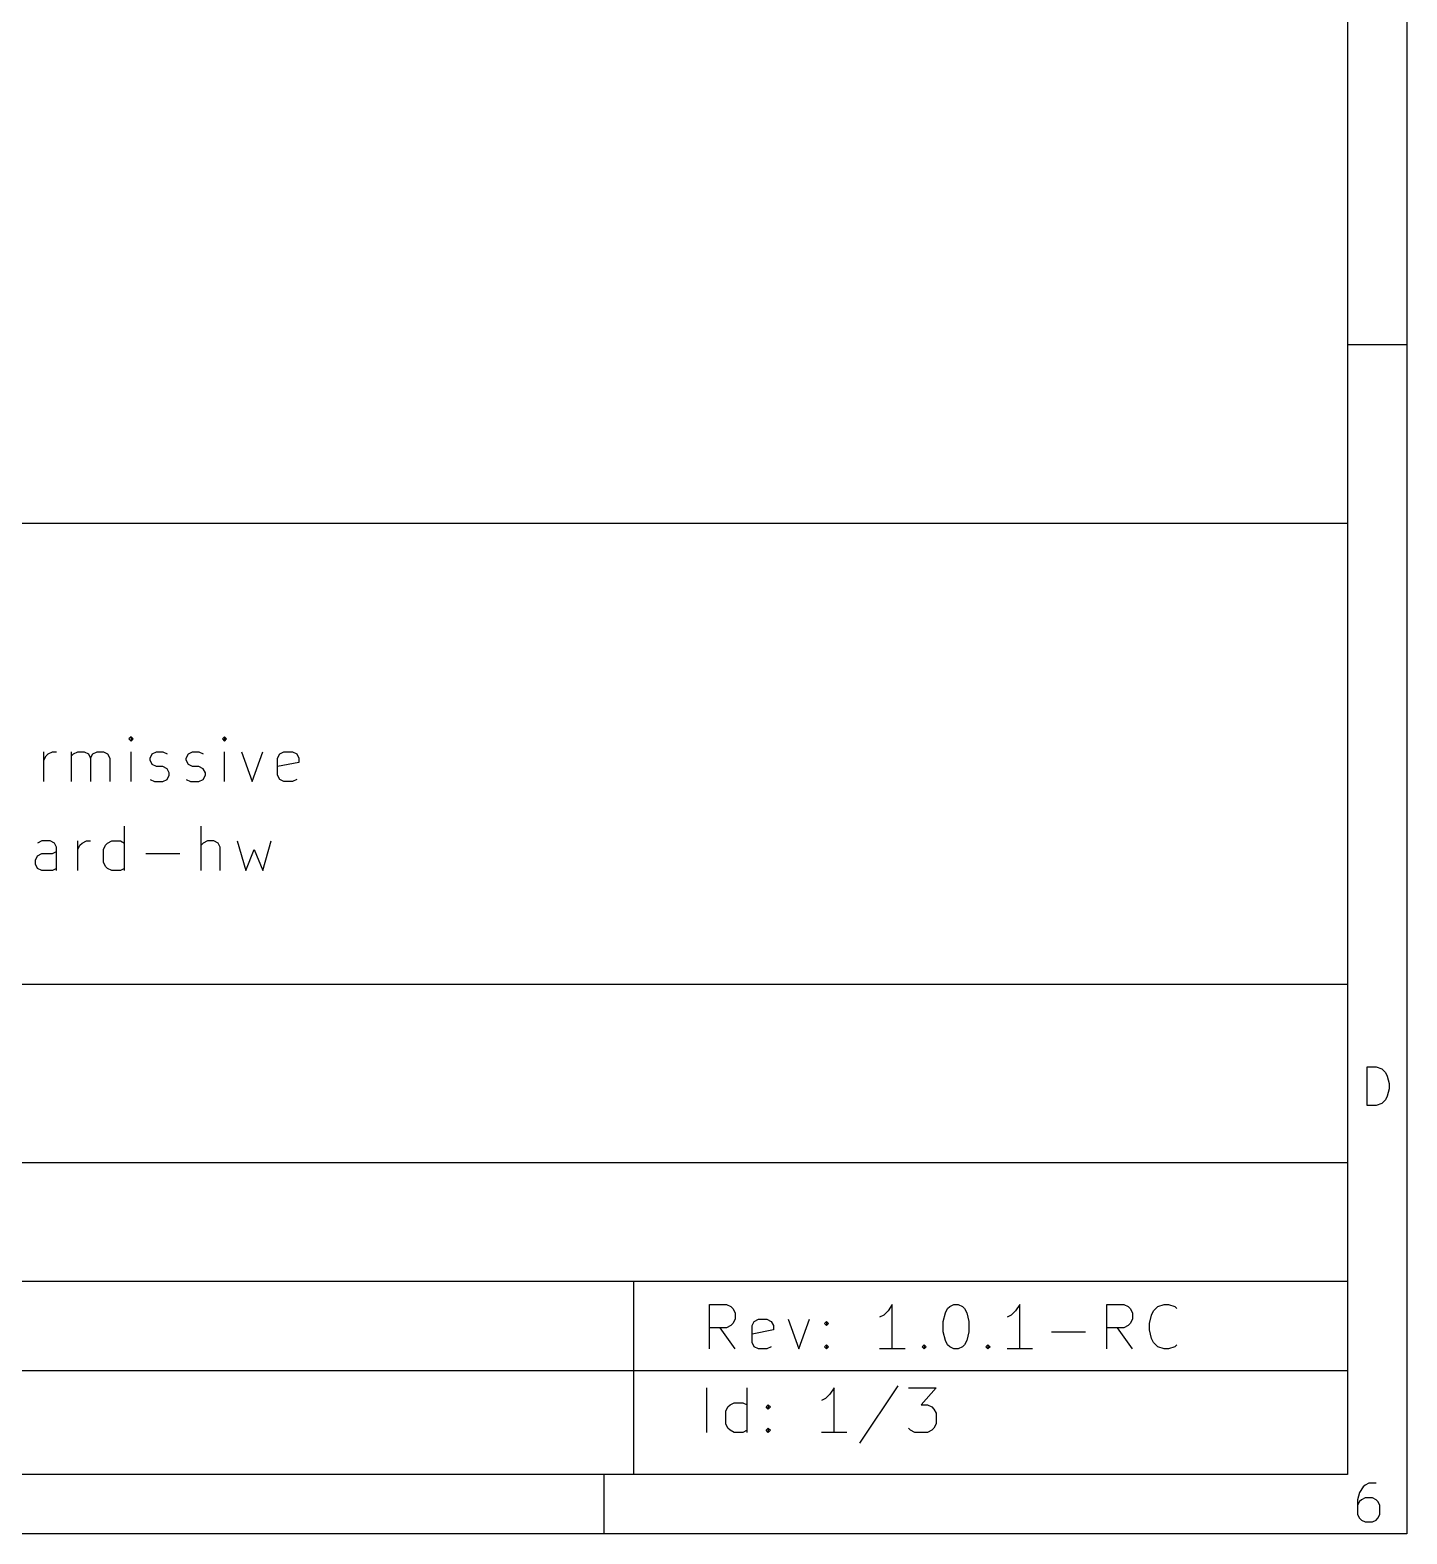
# Model space of a CAD drawing. Header units: millimetres. Extents: x 10 to 287, y -200 to -10.
# Drawn here: x 240.7 to 287, y -200 to -149.4 of the extents above; entities that cross this region are included whole.
import ezdxf

# ---------------------------------------------------------------- set-up
doc = ezdxf.new("R2010")
doc.units = ezdxf.units.MM
doc.layers.add('RED', color=14, linetype='CONTINUOUS')

msp = doc.modelspace()

# ---------------------------------------------------------------- linework, layer by layer
at = {"layer": 'RED', "linetype": 'CONTINUOUS'}
for p, q in [((287.0022, -10), (287.0022, -200.0072)), ((285.0022, -12), (285.0022, -198.0072)), ((287.0022, -160), (285.0022, -160)), ((177.0022, -166.0072), (285.0022, -166.0072)), ((285.0022, -166.0072), (285.0022, -198.0072)), ((244.1006, -173.1933), (244.0292, -173.2647)), ((244.0292, -173.2647), (244.1006, -173.3361)), ((244.172, -173.2647), (244.1006, -173.1933)), ((244.1006, -173.1933), (244.1006, -173.3361)), ((244.1006, -173.3361), (244.172, -173.2647)), ((247.2435, -173.1933), (247.1721, -173.2647)), ((247.1721, -173.2647), (247.2435, -173.3361)), ((247.3149, -173.2647), (247.2435, -173.1933)), ((247.2435, -173.1933), (247.2435, -173.3361)), ((247.2435, -173.3361), (247.3149, -173.2647)), ((241.172, -174.6933), (241.172, -173.6933)), ((241.172, -173.979), (241.2434, -173.8361)), ((241.2434, -173.8361), (241.3149, -173.7647)), ((241.3149, -173.7647), (241.4577, -173.6933)), ((241.4577, -173.6933), (241.6006, -173.6933)), ((242.1006, -174.6933), (242.1006, -173.6933)), ((242.1006, -173.8361), (242.172, -173.7647)), ((242.172, -173.7647), (242.3149, -173.6933)), ((242.3149, -173.6933), (242.5292, -173.6933)), ((242.5292, -173.6933), (242.672, -173.7647)), ((242.672, -173.7647), (242.7435, -173.9076)), ((242.7435, -173.9076), (242.8149, -173.7647)), ((242.7435, -173.9076), (242.7435, -174.6933)), ((242.8149, -173.7647), (242.9577, -173.6933)), ((242.9577, -173.6933), (243.172, -173.6933)), ((243.172, -173.6933), (243.3149, -173.7647)), ((243.3149, -173.7647), (243.3863, -173.9076)), ((243.3863, -173.9076), (243.3863, -174.6933)), ((244.1006, -174.6933), (244.1006, -173.6933)), ((244.7435, -173.9076), (244.8149, -173.7647)), ((244.7435, -173.979), (244.7435, -173.9076)), ((244.8149, -174.1219), (244.7435, -173.979)), ((244.8149, -173.7647), (244.9578, -173.6933)), ((244.9578, -173.6933), (245.172, -173.6933)), ((245.172, -173.6933), (245.3149, -173.7647)), ((245.9578, -173.9076), (246.0292, -173.7647)), ((245.9578, -173.979), (245.9578, -173.9076)), ((246.0292, -174.1219), (245.9578, -173.979)), ((246.0292, -173.7647), (246.1721, -173.6933)), ((246.1721, -173.6933), (246.3863, -173.6933)), ((246.3863, -173.6933), (246.5292, -173.7647)), ((247.2435, -174.6933), (247.2435, -173.6933)), ((247.8149, -173.6933), (248.1721, -174.6933)), ((248.1721, -174.6933), (248.5292, -173.6933)), ((249.0293, -173.9076), (249.1007, -173.7647)), ((249.0293, -174.479), (249.0293, -173.9076)), ((249.1007, -173.7647), (249.2436, -173.6933)), ((249.2436, -173.6933), (249.5293, -173.6933)), ((249.5293, -173.6933), (249.6721, -173.7647)), ((249.6721, -173.7647), (249.7436, -173.9076)), ((249.7436, -173.9076), (249.7436, -174.0504)), ((244.9578, -174.1933), (244.8149, -174.1219)), ((245.172, -174.1933), (244.9578, -174.1933)), ((245.3149, -174.2647), (245.172, -174.1933)), ((245.3863, -174.4076), (245.3149, -174.2647)), ((245.3149, -174.6219), (245.3863, -174.479)), ((245.3863, -174.479), (245.3863, -174.4076)), ((246.1721, -174.1933), (246.0292, -174.1219)), ((246.3863, -174.1933), (246.1721, -174.1933)), ((246.5292, -174.2647), (246.3863, -174.1933)), ((246.6006, -174.4076), (246.5292, -174.2647)), ((246.5292, -174.6219), (246.6006, -174.479)), ((246.6006, -174.479), (246.6006, -174.4076)), ((249.7436, -174.0504), (249.0293, -174.1933)), ((249.1007, -174.6219), (249.0293, -174.479)), ((244.7435, -174.6219), (244.8863, -174.6933)), ((244.8863, -174.6933), (245.172, -174.6933)), ((245.172, -174.6933), (245.3149, -174.6219)), ((245.9578, -174.6219), (246.1006, -174.6933)), ((246.1006, -174.6933), (246.3863, -174.6933)), ((246.3863, -174.6933), (246.5292, -174.6219)), ((249.2436, -174.6933), (249.1007, -174.6219)), ((249.5293, -174.6933), (249.2436, -174.6933)), ((249.6721, -174.6219), (249.5293, -174.6933)), ((243.8854, -177.6933), (243.8854, -176.1933)), ((246.4567, -177.6933), (246.4567, -176.1933)), ((241.0997, -176.6933), (240.9568, -176.7647)), ((241.3854, -176.6933), (241.0997, -176.6933)), ((241.5282, -176.7647), (241.3854, -176.6933)), ((241.4568, -177.1219), (241.5997, -177.0504)), ((241.5997, -176.9076), (241.5282, -176.7647)), ((241.5997, -177.6933), (241.5997, -176.9076)), ((242.3139, -177.6933), (242.3139, -176.6933)), ((242.3139, -176.979), (242.3853, -176.8361)), ((242.3853, -176.8361), (242.4568, -176.7647)), ((242.4568, -176.7647), (242.5996, -176.6933)), ((242.5996, -176.6933), (242.7425, -176.6933)), ((243.1711, -176.979), (243.2425, -176.8361)), ((243.1711, -177.4076), (243.1711, -176.979)), ((243.2425, -176.8361), (243.3139, -176.7647)), ((243.3139, -176.7647), (243.4568, -176.6933)), ((243.4568, -176.6933), (243.7425, -176.6933)), ((243.7425, -176.6933), (243.8854, -176.7647)), ((246.5281, -176.7647), (246.4567, -176.8361)), ((246.671, -176.6933), (246.5281, -176.7647)), ((246.8853, -176.6933), (246.671, -176.6933)), ((247.0281, -176.7647), (246.8853, -176.6933)), ((247.0996, -176.9076), (247.0281, -176.7647)), ((247.0996, -177.6933), (247.0996, -176.9076)), ((247.6709, -176.6933), (247.9567, -177.6933)), ((247.9567, -177.6933), (248.2424, -176.979)), ((248.2424, -176.979), (248.5281, -177.6933)), ((248.5281, -177.6933), (248.8138, -176.6933)), ((240.8854, -177.3361), (240.9568, -177.1933)), ((240.8854, -177.479), (240.8854, -177.3361)), ((240.9568, -177.6219), (240.8854, -177.479)), ((240.9568, -177.1933), (241.0997, -177.1219)), ((241.0997, -177.1219), (241.4568, -177.1219)), ((243.2425, -177.5504), (243.1711, -177.4076)), ((243.3139, -177.6219), (243.2425, -177.5504)), ((244.5996, -177.1219), (245.7425, -177.1219)), ((241.0997, -177.6933), (240.9568, -177.6219)), ((241.4568, -177.6933), (241.0997, -177.6933)), ((241.5997, -177.6219), (241.4568, -177.6933)), ((243.4568, -177.6933), (243.3139, -177.6219)), ((243.7425, -177.6933), (243.4568, -177.6933)), ((243.8854, -177.6219), (243.7425, -177.6933)), ((177.0022, -181.5072), (285.0022, -181.5072)), ((285.6617, -185.5937), (285.6617, -184.2937)), ((285.6617, -184.2937), (285.9712, -184.2937)), ((285.9712, -184.2937), (286.1569, -184.3556)), ((286.1569, -184.3556), (286.2807, -184.4794)), ((286.2807, -184.4794), (286.3426, -184.6032)), ((286.3426, -184.6032), (286.4045, -184.8508)), ((286.4045, -185.0365), (286.3426, -185.2841)), ((286.4045, -184.8508), (286.4045, -185.0365)), ((285.9712, -185.5937), (285.6617, -185.5937)), ((286.1569, -185.5318), (285.9712, -185.5937)), ((286.2807, -185.4079), (286.1569, -185.5318)), ((286.3426, -185.2841), (286.2807, -185.4079)), ((177.0022, -187.5072), (285.0022, -187.5072)), ((177.0022, -191.5072), (285.0022, -191.5072)), ((261.0022, -191.5072), (261.0022, -198.0072)), ((263.5566, -193.7855), (263.5566, -192.2855)), ((263.5566, -192.2855), (264.128, -192.2855)), ((264.128, -192.2855), (264.2709, -192.3569)), ((264.2709, -192.3569), (264.3423, -192.4283)), ((264.3423, -192.4283), (264.4137, -192.5712)), ((264.4137, -192.5712), (264.4137, -192.7855)), ((269.4138, -192.6426), (269.271, -192.7141)), ((269.5567, -192.4998), (269.4138, -192.6426)), ((269.6995, -192.2855), (269.5567, -192.4998)), ((269.6995, -193.7855), (269.6995, -192.2855)), ((271.4139, -192.8569), (271.4853, -192.5712)), ((271.4853, -192.5712), (271.5567, -192.4283)), ((271.5567, -192.4283), (271.6282, -192.3569)), ((271.6282, -192.3569), (271.771, -192.2855)), ((271.771, -192.2855), (271.9139, -192.2855)), ((271.9139, -192.2855), (272.0567, -192.3569)), ((272.0567, -192.3569), (272.1282, -192.4283)), ((272.1282, -192.4283), (272.1996, -192.5712)), ((272.1996, -192.5712), (272.271, -192.8569)), ((273.6996, -192.6426), (273.5568, -192.7141)), ((273.8425, -192.4998), (273.6996, -192.6426)), ((273.9853, -192.2855), (273.8425, -192.4998)), ((273.9853, -193.7855), (273.9853, -192.2855)), ((276.9139, -193.7855), (276.9139, -192.2855)), ((276.9139, -192.2855), (277.4853, -192.2855)), ((277.4853, -192.2855), (277.6282, -192.3569)), ((277.6282, -192.3569), (277.6996, -192.4283)), ((277.6996, -192.4283), (277.771, -192.5712)), ((277.771, -192.5712), (277.771, -192.7855)), ((278.3425, -192.9283), (278.4139, -192.6426)), ((278.4139, -192.6426), (278.4853, -192.4998)), ((278.4853, -192.4998), (278.6282, -192.3569)), ((278.6282, -192.3569), (278.8425, -192.2855)), ((278.8425, -192.2855), (278.9853, -192.2855)), ((278.9853, -192.2855), (279.1996, -192.3569)), ((279.1996, -192.3569), (279.271, -192.4283)), ((264.128, -193.0712), (263.5566, -193.0712)), ((264.4137, -193.7855), (263.9137, -193.0712)), ((264.2709, -192.9998), (264.128, -193.0712)), ((264.3423, -192.9283), (264.2709, -192.9998)), ((264.4137, -192.7855), (264.3423, -192.9283)), ((264.9852, -192.9998), (265.0566, -192.8569)), ((264.9852, -193.5712), (264.9852, -192.9998)), ((265.6995, -193.1426), (264.9852, -193.2855)), ((265.0566, -192.8569), (265.1995, -192.7855)), ((265.1995, -192.7855), (265.4852, -192.7855)), ((265.4852, -192.7855), (265.628, -192.8569)), ((265.628, -192.8569), (265.6995, -192.9998)), ((265.6995, -192.9998), (265.6995, -193.1426)), ((266.1994, -192.7855), (266.5566, -193.7855)), ((266.5566, -193.7855), (266.9137, -192.7855)), ((267.4138, -192.9283), (267.4852, -192.8569)), ((267.4852, -192.9998), (267.4138, -192.9283)), ((267.4852, -192.8569), (267.5566, -192.9283)), ((267.4852, -192.8569), (267.4852, -192.9998)), ((267.5566, -192.9283), (267.4852, -192.9998)), ((271.4139, -193.2141), (271.4139, -192.8569)), ((271.4853, -193.4998), (271.4139, -193.2141)), ((272.271, -193.2141), (272.1996, -193.4998)), ((272.271, -192.8569), (272.271, -193.2141)), ((275.0568, -193.2141), (276.1997, -193.2141)), ((277.4853, -193.0712), (276.9139, -193.0712)), ((277.771, -193.7855), (277.271, -193.0712)), ((277.6282, -192.9998), (277.4853, -193.0712)), ((277.6996, -192.9283), (277.6282, -192.9998)), ((277.771, -192.7855), (277.6996, -192.9283)), ((278.3425, -193.1426), (278.3425, -192.9283)), ((278.4139, -193.4283), (278.3425, -193.1426)), ((265.0566, -193.7141), (264.9852, -193.5712)), ((265.1995, -193.7855), (265.0566, -193.7141)), ((265.628, -193.7141), (265.4852, -193.7855)), ((267.4138, -193.7141), (267.4852, -193.6426)), ((267.4852, -193.7855), (267.4138, -193.7141)), ((267.4852, -193.6426), (267.5566, -193.7141)), ((267.4852, -193.6426), (267.4852, -193.7855)), ((267.5566, -193.7141), (267.4852, -193.7855)), ((270.6996, -193.7141), (270.771, -193.6426)), ((270.771, -193.7855), (270.6996, -193.7141)), ((270.771, -193.6426), (270.8424, -193.7141)), ((270.771, -193.6426), (270.771, -193.7855)), ((270.8424, -193.7141), (270.771, -193.7855)), ((271.5567, -193.6426), (271.4853, -193.4998)), ((271.6282, -193.7141), (271.5567, -193.6426)), ((271.771, -193.7855), (271.6282, -193.7141)), ((272.0567, -193.7141), (271.9139, -193.7855)), ((272.1282, -193.6426), (272.0567, -193.7141)), ((272.1996, -193.4998), (272.1282, -193.6426)), ((272.8425, -193.7141), (272.9139, -193.6426)), ((272.9139, -193.7855), (272.8425, -193.7141)), ((272.9139, -193.6426), (272.9853, -193.7141)), ((272.9139, -193.6426), (272.9139, -193.7855)), ((272.9853, -193.7141), (272.9139, -193.7855)), ((278.4853, -193.5712), (278.4139, -193.4283)), ((278.6282, -193.7141), (278.4853, -193.5712)), ((278.8425, -193.7855), (278.6282, -193.7141)), ((279.1996, -193.7141), (278.9853, -193.7855)), ((279.271, -193.6426), (279.1996, -193.7141)), ((265.4852, -193.7855), (265.1995, -193.7855)), ((270.1281, -193.7855), (269.271, -193.7855)), ((271.9139, -193.7855), (271.771, -193.7855)), ((274.4139, -193.7855), (273.5568, -193.7855)), ((278.9853, -193.7855), (278.8425, -193.7855)), ((177.0022, -194.5072), (285.0022, -194.5072)), ((263.4579, -196.5933), (263.4579, -195.0933)), ((264.8151, -196.5933), (264.8151, -195.0933)), ((267.7436, -195.0933), (267.6008, -195.3076)), ((267.7436, -196.5933), (267.7436, -195.0933)), ((269.8865, -195.0219), (268.6008, -196.9504)), ((270.2436, -195.0933), (271.1722, -195.0933)), ((271.1722, -195.0933), (270.6722, -195.6647)), ((264.1008, -195.879), (264.1722, -195.7361)), ((264.1722, -195.7361), (264.2436, -195.6647)), ((264.2436, -195.6647), (264.3865, -195.5933)), ((264.3865, -195.5933), (264.6722, -195.5933)), ((264.6722, -195.5933), (264.8151, -195.6647)), ((265.4579, -195.7361), (265.5293, -195.6647)), ((265.5293, -195.8076), (265.4579, -195.7361)), ((265.5293, -195.6647), (265.6007, -195.7361)), ((265.5293, -195.6647), (265.5293, -195.8076)), ((265.6007, -195.7361), (265.5293, -195.8076)), ((267.4579, -195.4504), (267.3151, -195.5219)), ((267.6008, -195.3076), (267.4579, -195.4504)), ((270.6722, -195.6647), (270.8865, -195.6647)), ((270.8865, -195.6647), (271.0294, -195.7361)), ((271.0294, -195.7361), (271.1008, -195.8076)), ((264.1008, -196.3076), (264.1008, -195.879)), ((271.1008, -195.8076), (271.1722, -195.9504)), ((271.1722, -195.9504), (271.1722, -196.3076)), ((264.1722, -196.4504), (264.1008, -196.3076)), ((264.2436, -196.5219), (264.1722, -196.4504)), ((264.3865, -196.5933), (264.2436, -196.5219)), ((264.6722, -196.5933), (264.3865, -196.5933)), ((264.8151, -196.5219), (264.6722, -196.5933)), ((265.4579, -196.5219), (265.5293, -196.4504)), ((265.5293, -196.5933), (265.4579, -196.5219)), ((265.5293, -196.4504), (265.6007, -196.5219)), ((265.5293, -196.4504), (265.5293, -196.5933)), ((265.6007, -196.5219), (265.5293, -196.5933)), ((268.1722, -196.5933), (267.3151, -196.5933)), ((270.3151, -196.5219), (270.2436, -196.4504)), ((270.4579, -196.5933), (270.3151, -196.5219)), ((270.8865, -196.5933), (270.4579, -196.5933)), ((271.0294, -196.5219), (270.8865, -196.5933)), ((271.1008, -196.4504), (271.0294, -196.5219)), ((271.1722, -196.3076), (271.1008, -196.4504)), ((285.0022, -198.0072), (12, -198.0072)), ((285.0022, -198.0072), (177.0022, -198.0072)), ((260, -198.0072), (260, -200.0072)), ((285.7176, -198.3009), (285.5938, -198.3628)), ((285.9652, -198.3009), (285.7176, -198.3009)), ((285.4081, -198.6104), (285.3462, -198.858)), ((285.5319, -198.4247), (285.4081, -198.6104)), ((285.5938, -198.7961), (285.47, -198.858)), ((285.5938, -198.3628), (285.5319, -198.4247)), ((285.8414, -198.7961), (285.5938, -198.7961)), ((285.9652, -198.858), (285.8414, -198.7961)), ((285.3462, -198.858), (285.3462, -199.3532)), ((285.4081, -198.9199), (285.3462, -199.0437)), ((285.47, -198.858), (285.4081, -198.9199)), ((286.0271, -198.9199), (285.9652, -198.858)), ((286.089, -199.0437), (286.0271, -198.9199)), ((286.089, -199.3532), (286.089, -199.0437)), ((285.3462, -199.3532), (285.4081, -199.477)), ((285.4081, -199.477), (285.47, -199.539)), ((285.47, -199.539), (285.5938, -199.6009)), ((285.5938, -199.6009), (285.8414, -199.6009)), ((285.8414, -199.6009), (285.9652, -199.539)), ((285.9652, -199.539), (286.0271, -199.477)), ((286.0271, -199.477), (286.089, -199.3532)), ((287.0022, -200.0072), (10, -200.0072))]:
    msp.add_line(p, q, dxfattribs=at)

doc.saveas('drawing.dxf')
